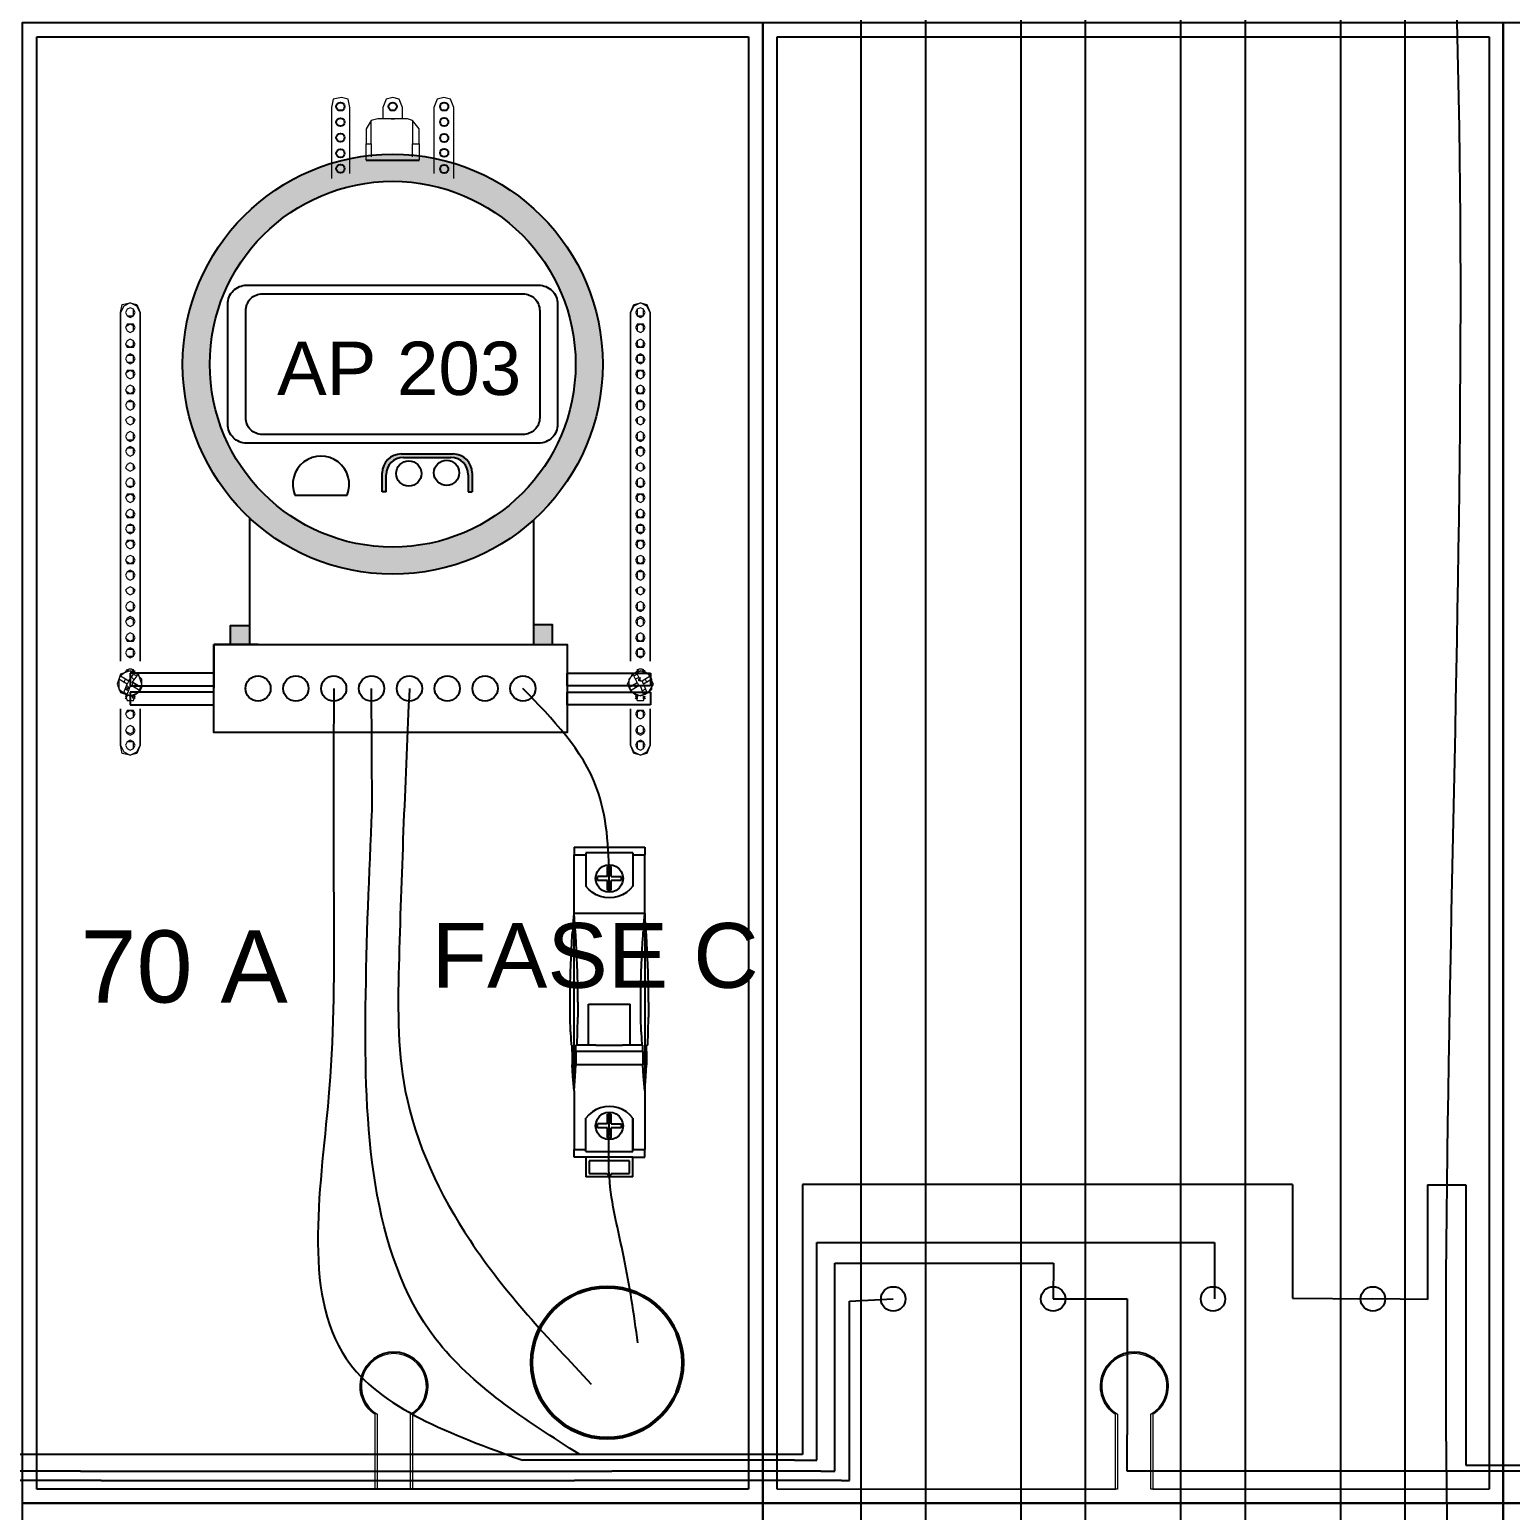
# Model space of a CAD drawing. Header units: millimetres. Extents: x 2991 to 3503, y 2795 to 2987.
# Drawn here: x 3357.29 to 3365.52, y 2888.04 to 2896.27 of the extents above; entities that cross this region are included whole.
import ezdxf

# ---------------------------------------------------------------- set-up
doc = ezdxf.new("R2010")
doc.units = ezdxf.units.MM
doc.linetypes.add('ACAD_ISO02W100', pattern=[15, 12, -3])
doc.layers.add('IND', color=7, linetype='Continuous', lineweight=13)
doc.layers.add('Pranchas', color=3, linetype='Continuous')
doc.styles.get("Standard").update_dxf_attribs({"font": ''})
doc.styles.get('Standard').set_extended_font_data('Arial')

msp = doc.modelspace()

# ---------------------------------------------------------------- hatches: boundary and pattern name
h = msp.add_hatch(color=256)
h.dxf.hatch_style = 1
h.paths.add_polyline_path([(3358.5106, 2892.961), (3358.4054, 2892.961), (3358.4054, 2892.8558), (3358.5106, 2892.8558)])
h.paths.add_polyline_path([(3360.1942, 2892.9647), (3360.0891, 2892.9647), (3360.0891, 2892.8558), (3360.1942, 2892.8558)])
h.paths.add_polyline_path([(3360.4742, 2894.4131, 1), (3358.139, 2894.4131, 1)])
h.paths.add_polyline_path([(3358.2899, 2894.4131, -1), (3360.3233, 2894.4131, -1)], flags=16)
h.paths.add_polyline_path([(3360.2236, 2894.0792, -0.414214), (3360.1184, 2893.974), (3358.4948, 2893.974, -0.414214), (3358.3896, 2894.0792), (3358.3896, 2894.747, -0.414214), (3358.4948, 2894.8522), (3360.1184, 2894.8522, -0.414214), (3360.2236, 2894.747)], flags=0)
h.paths.add_polyline_path([(3360.1239, 2894.1155, -0.414214), (3360.0301, 2894.0218), (3358.5831, 2894.0218, -0.414214), (3358.4894, 2894.1155), (3358.4894, 2894.7107, -0.414214), (3358.5831, 2894.8044), (3360.0301, 2894.8044, -0.414214), (3360.1239, 2894.7107)], flags=0)
h.paths.add_polyline_path([(3359.6765, 2893.8091, -1), (3359.5362, 2893.8091, -1)], flags=0)
h.paths.add_polyline_path([(3359.4661, 2893.8053, -1), (3359.3259, 2893.8053, -1)], flags=0)
h.paths.add_polyline_path([(3359.0531, 2893.6853), (3358.7626, 2893.6853, -1.494135)], flags=0)
h = msp.add_hatch(color=256)
h.dxf.hatch_style = 1
h.paths.add_polyline_path([(3359.7479, 2893.809, 0.414214), (3359.6427, 2893.9142), (3359.3539, 2893.9142, 0.414214), (3359.2487, 2893.809), (3359.2487, 2893.7038), (3359.2695, 2893.7038), (3359.2695, 2893.7983, -0.414214), (3359.3659, 2893.8947), (3359.6307, 2893.8947, -0.414214), (3359.7271, 2893.7983), (3359.7271, 2893.7037), (3359.7479, 2893.7038)])

# ---------------------------------------------------------------- linework, layer by layer
for p, q in [((3357.3278, 2888.16), (3357.3278, 2896.2336)), ((3357.3278, 2896.2336), (3359.3066, 2896.2336)), ((3359.3066, 2896.2336), (3361.2854, 2896.2336)), ((3361.2854, 2896.2336), (3361.2854, 2888.16)), ((3361.4437, 2888.16), (3361.4437, 2896.2336)), ((3361.4437, 2896.2336), (3363.4225, 2896.2336)), ((3363.4225, 2896.2336), (3365.4014, 2896.2336)), ((3365.4014, 2896.2336), (3365.4014, 2888.16)), ((3359.1597, 2895.547), (3359.4535, 2895.547)), ((3359.3539, 2893.9142), (3359.6427, 2893.9142)), ((3359.3659, 2893.8947), (3359.6307, 2893.8947)), ((3359.2487, 2893.7038), (3359.2487, 2893.809)), ((3359.2695, 2893.7038), (3359.2695, 2893.7983)), ((3359.7271, 2893.7983), (3359.7271, 2893.7037)), ((3359.7479, 2893.809), (3359.7479, 2893.7038)), ((3358.7626, 2893.6853), (3359.0531, 2893.6853)), ((3359.2695, 2893.7038), (3359.2487, 2893.7038)), ((3359.7271, 2893.7037), (3359.7479, 2893.7038)), ((3358.5106, 2893.5589), (3358.5106, 2892.8558)), ((3360.0891, 2893.5464), (3360.0891, 2892.8558)), ((3358.5581, 2892.8558), (3358.3127, 2892.8558)), ((3358.3127, 2892.8558), (3358.3127, 2892.613)), ((3358.3127, 2892.6956), (3357.8481, 2892.6956)), ((3357.8481, 2892.6956), (3357.8481, 2892.6255)), ((3358.3127, 2892.6255), (3358.3127, 2892.6956)), ((3360.276, 2892.6956), (3360.7406, 2892.6956)), ((3360.276, 2892.6255), (3360.276, 2892.6956)), ((3360.7406, 2892.6956), (3360.7406, 2892.6255)), ((3357.8481, 2892.6255), (3357.8481, 2892.6255)), ((3357.8481, 2892.6255), (3358.3127, 2892.6255)), ((3360.7406, 2892.6255), (3360.276, 2892.6255)), ((3360.7406, 2892.6255), (3360.7406, 2892.6255)), ((3358.3127, 2892.5904), (3357.8481, 2892.5904)), ((3357.8481, 2892.5904), (3357.8481, 2892.5203)), ((3357.8481, 2892.5203), (3357.8481, 2892.5203)), ((3357.8481, 2892.5203), (3358.3127, 2892.5203)), ((3358.3127, 2892.5203), (3358.3127, 2892.5904)), ((3360.276, 2892.5904), (3360.7406, 2892.5904)), ((3360.276, 2892.5203), (3360.276, 2892.5904)), ((3360.7406, 2892.5203), (3360.276, 2892.5203)), ((3360.7406, 2892.5904), (3360.7406, 2892.5203)), ((3360.7406, 2892.5203), (3360.7406, 2892.5203)), ((3360.3146, 2891.729), (3360.3146, 2891.6854)), ((3360.3146, 2891.729), (3360.7076, 2891.729)), ((3360.3801, 2891.6963), (3360.3801, 2891.6854)), ((3360.6421, 2891.6963), (3360.3801, 2891.6963)), ((3360.6421, 2891.6963), (3360.6421, 2891.6854)), ((3360.7076, 2891.729), (3360.7076, 2891.6854)), ((3360.3146, 2891.6854), (3360.3801, 2891.6854)), ((3360.3146, 2891.36), (3360.3146, 2891.6854)), ((3360.3801, 2891.6854), (3360.3801, 2891.5107)), ((3360.4449, 2891.5926), (3360.4571, 2891.6084)), ((3360.4571, 2891.6084), (3360.4729, 2891.6205)), ((3360.4729, 2891.6205), (3360.4913, 2891.6282)), ((3360.4913, 2891.6282), (3360.5111, 2891.6308)), ((3360.5002, 2891.6199), (3360.522, 2891.6199)), ((3360.5002, 2891.5653), (3360.5002, 2891.6199)), ((3360.5111, 2891.6308), (3360.5309, 2891.6282)), ((3360.522, 2891.5653), (3360.522, 2891.6199)), ((3360.5309, 2891.6282), (3360.5493, 2891.6205)), ((3360.5493, 2891.6205), (3360.5651, 2891.6084)), ((3360.5651, 2891.6084), (3360.5773, 2891.5926)), ((3360.6421, 2891.6854), (3360.7076, 2891.6854)), ((3360.6421, 2891.6854), (3360.6421, 2891.5107)), ((3360.7076, 2891.36), (3360.7076, 2891.6854)), ((3360.4347, 2891.5544), (3360.4373, 2891.5741)), ((3360.4373, 2891.5346), (3360.4347, 2891.5544)), ((3360.4373, 2891.5741), (3360.4449, 2891.5926)), ((3360.4449, 2891.5161), (3360.4373, 2891.5346)), ((3360.4456, 2891.5434), (3360.4456, 2891.5653)), ((3360.5002, 2891.5653), (3360.4456, 2891.5653)), ((3360.5002, 2891.5434), (3360.4456, 2891.5434)), ((3360.5002, 2891.4888), (3360.5002, 2891.5434)), ((3360.522, 2891.5653), (3360.5766, 2891.5653)), ((3360.5766, 2891.5434), (3360.522, 2891.5434)), ((3360.522, 2891.4888), (3360.522, 2891.5434)), ((3360.5766, 2891.5653), (3360.5766, 2891.5434)), ((3360.5773, 2891.5926), (3360.5849, 2891.5741)), ((3360.5849, 2891.5346), (3360.5773, 2891.5161)), ((3360.5849, 2891.5741), (3360.5875, 2891.5544)), ((3360.5875, 2891.5544), (3360.5849, 2891.5346)), ((3360.3971, 2891.4923), (3360.3801, 2891.5107)), ((3360.4167, 2891.4766), (3360.3971, 2891.4923)), ((3360.4384, 2891.464), (3360.4167, 2891.4766)), ((3360.4617, 2891.4548), (3360.4384, 2891.464)), ((3360.4571, 2891.5003), (3360.4449, 2891.5161)), ((3360.4729, 2891.4882), (3360.4571, 2891.5003)), ((3360.4861, 2891.4492), (3360.4617, 2891.4548)), ((3360.4913, 2891.4805), (3360.4729, 2891.4882)), ((3360.5111, 2891.4474), (3360.4861, 2891.4492)), ((3360.5111, 2891.4779), (3360.4913, 2891.4805)), ((3360.522, 2891.4888), (3360.5002, 2891.4888)), ((3360.5309, 2891.4805), (3360.5111, 2891.4779)), ((3360.5361, 2891.4492), (3360.5111, 2891.4474)), ((3360.5493, 2891.4882), (3360.5309, 2891.4805)), ((3360.5605, 2891.4548), (3360.5361, 2891.4492)), ((3360.5651, 2891.5003), (3360.5493, 2891.4882)), ((3360.5839, 2891.464), (3360.5605, 2891.4548)), ((3360.5773, 2891.5161), (3360.5651, 2891.5003)), ((3360.6056, 2891.4766), (3360.5839, 2891.464)), ((3360.6251, 2891.4923), (3360.6056, 2891.4766)), ((3360.6421, 2891.5107), (3360.6251, 2891.4923)), ((3360.3073, 2891.2692), (3360.3079, 2891.2789)), ((3360.3079, 2891.2789), (3360.3097, 2891.3004)), ((3360.3097, 2891.3004), (3360.3146, 2891.36)), ((3360.7076, 2891.36), (3360.3146, 2891.36)), ((3360.3195, 2891.3004), (3360.3146, 2891.36)), ((3360.3146, 2890.3731), (3360.3146, 2891.36)), ((3360.3195, 2891.3004), (3360.3213, 2891.2786)), ((3360.3227, 2891.257), (3360.3213, 2891.2786)), ((3360.7003, 2891.2692), (3360.701, 2891.2789)), ((3360.701, 2891.2789), (3360.7027, 2891.3004)), ((3360.7027, 2891.3004), (3360.7076, 2891.36)), ((3360.7125, 2891.3004), (3360.7076, 2891.36)), ((3360.7076, 2891.36), (3360.7076, 2890.3731)), ((3360.7125, 2891.3004), (3360.7143, 2891.2786)), ((3360.7157, 2891.257), (3360.7143, 2891.2786)), ((3360.2982, 2891.1145), (3360.3025, 2891.1967)), ((3360.3025, 2891.1967), (3360.3052, 2891.2377)), ((3360.3052, 2891.2377), (3360.3065, 2891.257)), ((3360.3073, 2891.2692), (3360.3065, 2891.257)), ((3360.324, 2891.2377), (3360.3227, 2891.257)), ((3360.3267, 2891.1967), (3360.324, 2891.2377)), ((3360.331, 2891.1145), (3360.3267, 2891.1967)), ((3360.6913, 2891.1145), (3360.6955, 2891.1967)), ((3360.6955, 2891.1967), (3360.6982, 2891.2377)), ((3360.6982, 2891.2377), (3360.6995, 2891.257)), ((3360.7003, 2891.2692), (3360.6995, 2891.257)), ((3360.717, 2891.2377), (3360.7157, 2891.257)), ((3360.7197, 2891.1967), (3360.717, 2891.2377)), ((3360.724, 2891.1145), (3360.7197, 2891.1967)), ((3360.2952, 2891.032), (3360.2982, 2891.1145)), ((3360.334, 2891.032), (3360.331, 2891.1145)), ((3360.6882, 2891.032), (3360.6913, 2891.1145)), ((3360.727, 2891.032), (3360.724, 2891.1145)), ((3360.2934, 2890.9493), (3360.2952, 2891.032)), ((3360.3358, 2890.9493), (3360.334, 2891.032)), ((3360.6864, 2890.9493), (3360.6882, 2891.032)), ((3360.7289, 2890.9493), (3360.727, 2891.032)), ((3360.2928, 2890.8665), (3360.2934, 2890.9493)), ((3360.3364, 2890.8665), (3360.3358, 2890.9493)), ((3360.6858, 2890.8665), (3360.6864, 2890.9493)), ((3360.7295, 2890.8665), (3360.7289, 2890.9493)), ((3360.2934, 2890.7838), (3360.2928, 2890.8665)), ((3360.3364, 2890.8665), (3360.3358, 2890.7838)), ((3360.6864, 2890.7838), (3360.6858, 2890.8665)), ((3360.7295, 2890.8665), (3360.7289, 2890.7838)), ((3360.3946, 2890.6281), (3360.3946, 2890.8558)), ((3360.3946, 2890.8558), (3360.6273, 2890.8558)), ((3360.6273, 2890.6281), (3360.6273, 2890.8558)), ((3360.2952, 2890.7011), (3360.2934, 2890.7838)), ((3360.334, 2890.7011), (3360.3358, 2890.7838)), ((3360.6882, 2890.7011), (3360.6864, 2890.7838)), ((3360.727, 2890.7011), (3360.7289, 2890.7838)), ((3360.2952, 2890.7011), (3360.2979, 2890.6281)), ((3360.3037, 2890.6281), (3360.2979, 2890.6281)), ((3360.3037, 2890.5924), (3360.3037, 2890.6281)), ((3360.3313, 2890.6281), (3360.3255, 2890.6281)), ((3360.3255, 2890.5924), (3360.3255, 2890.6281)), ((3360.3313, 2890.6281), (3360.334, 2890.7011)), ((3360.3946, 2890.6281), (3360.3313, 2890.6281)), ((3360.4365, 2890.6281), (3360.3946, 2890.6281)), ((3360.4365, 2890.6281), (3360.5851, 2890.6281)), ((3360.6273, 2890.6281), (3360.5851, 2890.6281)), ((3360.6909, 2890.6281), (3360.6273, 2890.6281)), ((3360.6882, 2890.7011), (3360.6909, 2890.6281)), ((3360.6967, 2890.6281), (3360.6909, 2890.6281)), ((3360.6967, 2890.5924), (3360.6967, 2890.6281)), ((3360.7243, 2890.6281), (3360.7185, 2890.6281)), ((3360.7185, 2890.5924), (3360.7185, 2890.6281)), ((3360.7243, 2890.6281), (3360.727, 2890.7011)), ((3360.3037, 2890.5924), (3360.3037, 2890.5191)), ((3360.6967, 2890.5924), (3360.3255, 2890.5924)), ((3360.3255, 2890.5924), (3360.3255, 2890.5191)), ((3360.6967, 2890.5924), (3360.6967, 2890.5191)), ((3360.7185, 2890.5924), (3360.7185, 2890.5191)), ((3360.3079, 2890.4545), (3360.3037, 2890.5191)), ((3360.3213, 2890.4545), (3360.3255, 2890.5191)), ((3360.6967, 2890.5191), (3360.3255, 2890.5191)), ((3360.701, 2890.4545), (3360.6967, 2890.5191)), ((3360.7143, 2890.4545), (3360.7185, 2890.5191)), ((3360.3146, 2890.3731), (3360.3079, 2890.4545)), ((3360.3146, 2890.3731), (3360.3213, 2890.4545)), ((3360.3146, 2890.3731), (3360.3146, 2890.0477)), ((3360.7076, 2890.3731), (3360.701, 2890.4545)), ((3360.7076, 2890.3731), (3360.7143, 2890.4545)), ((3360.7076, 2890.3731), (3360.7076, 2890.0477)), ((3360.3971, 2890.2408), (3360.3801, 2890.2224)), ((3360.3801, 2890.0477), (3360.3801, 2890.2224)), ((3360.3801, 2890.0477), (3360.3801, 2890.2224)), ((3360.4167, 2890.2565), (3360.3971, 2890.2408)), ((3360.4384, 2890.2691), (3360.4167, 2890.2565)), ((3360.4373, 2890.1985), (3360.4449, 2890.217)), ((3360.4617, 2890.2783), (3360.4384, 2890.2691)), ((3360.4449, 2890.217), (3360.4571, 2890.2328)), ((3360.4571, 2890.2328), (3360.4729, 2890.2449)), ((3360.4861, 2890.2839), (3360.4617, 2890.2783)), ((3360.4729, 2890.2449), (3360.4913, 2890.2526)), ((3360.5111, 2890.2857), (3360.4861, 2890.2839)), ((3360.4913, 2890.2526), (3360.5111, 2890.2552)), ((3360.5002, 2890.1897), (3360.5002, 2890.2442)), ((3360.5002, 2890.2442), (3360.522, 2890.2442)), ((3360.5361, 2890.2839), (3360.5111, 2890.2857)), ((3360.5111, 2890.2552), (3360.5309, 2890.2526)), ((3360.522, 2890.1897), (3360.522, 2890.2442)), ((3360.5309, 2890.2526), (3360.5493, 2890.2449)), ((3360.5605, 2890.2783), (3360.5361, 2890.2839)), ((3360.5493, 2890.2449), (3360.5651, 2890.2328)), ((3360.5839, 2890.2691), (3360.5605, 2890.2783)), ((3360.5651, 2890.2328), (3360.5773, 2890.217)), ((3360.5773, 2890.217), (3360.5849, 2890.1985)), ((3360.6056, 2890.2565), (3360.5839, 2890.2691)), ((3360.6251, 2890.2408), (3360.6056, 2890.2565)), ((3360.6421, 2890.2224), (3360.6251, 2890.2408)), ((3360.6421, 2890.2224), (3360.6421, 2890.0477)), ((3360.6421, 2890.0477), (3360.6421, 2890.2224)), ((3360.4347, 2890.1787), (3360.4373, 2890.1985)), ((3360.4373, 2890.159), (3360.4347, 2890.1787)), ((3360.4449, 2890.1405), (3360.4373, 2890.159)), ((3360.4571, 2890.1247), (3360.4449, 2890.1405)), ((3360.4456, 2890.1678), (3360.4456, 2890.1897)), ((3360.5002, 2890.1897), (3360.4456, 2890.1897)), ((3360.5002, 2890.1678), (3360.4456, 2890.1678)), ((3360.5002, 2890.1132), (3360.5002, 2890.1678)), ((3360.522, 2890.1897), (3360.5766, 2890.1897)), ((3360.5766, 2890.1678), (3360.522, 2890.1678)), ((3360.522, 2890.1132), (3360.522, 2890.1678)), ((3360.5773, 2890.1405), (3360.5651, 2890.1247)), ((3360.5766, 2890.1897), (3360.5766, 2890.1678)), ((3360.5849, 2890.159), (3360.5773, 2890.1405)), ((3360.5849, 2890.1985), (3360.5875, 2890.1787)), ((3360.5875, 2890.1787), (3360.5849, 2890.159)), ((3360.3146, 2890.0041), (3360.3146, 2890.0477)), ((3360.3146, 2890.0477), (3360.3801, 2890.0477)), ((3360.3801, 2890.0368), (3360.3801, 2890.0477)), ((3360.4729, 2890.1126), (3360.4571, 2890.1247)), ((3360.4913, 2890.1049), (3360.4729, 2890.1126)), ((3360.5111, 2890.1023), (3360.4913, 2890.1049)), ((3360.522, 2890.1132), (3360.5002, 2890.1132)), ((3360.5309, 2890.1049), (3360.5111, 2890.1023)), ((3360.5493, 2890.1126), (3360.5309, 2890.1049)), ((3360.5651, 2890.1247), (3360.5493, 2890.1126)), ((3360.6421, 2890.0477), (3360.7076, 2890.0477)), ((3360.6421, 2890.0368), (3360.6421, 2890.0477)), ((3360.7076, 2890.0041), (3360.7076, 2890.0477)), ((3360.3801, 2890.0041), (3360.3146, 2890.0041)), ((3360.3801, 2890.0368), (3360.6421, 2890.0368)), ((3360.6421, 2890.0041), (3360.3801, 2890.0041)), ((3360.3801, 2890.0041), (3360.3801, 2889.8949)), ((3360.3991, 2889.9851), (3360.3991, 2889.9139)), ((3360.6232, 2889.9851), (3360.3991, 2889.9851)), ((3360.6232, 2889.9139), (3360.6232, 2889.9851)), ((3360.6421, 2890.0041), (3360.7076, 2890.0041)), ((3360.6421, 2889.8949), (3360.6421, 2890.0041)), ((3360.6421, 2889.8949), (3360.3801, 2889.8949)), ((3360.3991, 2889.9139), (3360.5002, 2889.9139)), ((3360.5006, 2889.911), (3360.5002, 2889.9139)), ((3360.5017, 2889.9084), (3360.5006, 2889.911)), ((3360.5034, 2889.9061), (3360.5017, 2889.9084)), ((3360.5057, 2889.9044), (3360.5034, 2889.9061)), ((3360.5083, 2889.9033), (3360.5057, 2889.9044)), ((3360.5111, 2889.9029), (3360.5083, 2889.9033)), ((3360.5139, 2889.9033), (3360.5111, 2889.9029)), ((3360.5166, 2889.9044), (3360.5139, 2889.9033)), ((3360.5188, 2889.9061), (3360.5166, 2889.9044)), ((3360.5206, 2889.9084), (3360.5188, 2889.9061)), ((3360.5217, 2889.911), (3360.5206, 2889.9084)), ((3360.522, 2889.9139), (3360.5217, 2889.911)), ((3360.522, 2889.9139), (3360.6232, 2889.9139)), ((3361.2854, 2888.16), (3357.3278, 2888.16))]:
    msp.add_line(p, q)
at = {"color": 5}
for p, q in [((3359.1926, 2891.9365), (3359.1892, 2892.6104)), ((3364.3095, 2889.8538), (3361.584, 2889.8538)), ((3361.584, 2889.8538), (3361.584, 2888.3518)), ((3364.3095, 2889.8538), (3364.3095, 2889.2207)), ((3365.0585, 2889.8518), (3365.0585, 2889.2141)), ((3365.0585, 2889.8518), (3365.2725, 2889.8518)), ((3365.2725, 2889.8518), (3365.2725, 2888.2922)), ((3364.3095, 2889.2207), (3364.7557, 2889.2168)), ((3365.0585, 2889.2141), (3364.7557, 2889.2168)), ((3361.5688, 2888.352), (3355.0766, 2888.352)), ((3361.584, 2888.3518), (3361.5688, 2888.352)), ((3365.2725, 2888.2922), (3370.9502, 2888.2922))]:
    msp.add_line(p, q, dxfattribs=at)
at = {"color": 1}
for p, q in [((3361.6644, 2888.3199), (3361.6644, 2889.5299)), ((3361.6644, 2889.5299), (3363.8744, 2889.5299)), ((3363.8744, 2889.5299), (3363.8744, 2889.2168)), ((3361.7653, 2888.259), (3361.7653, 2889.4156)), ((3361.7653, 2889.4156), (3362.9797, 2889.4156)), ((3362.9797, 2889.4156), (3362.9782, 2889.2168)), ((3361.846, 2889.2039), (3362.0894, 2889.2168)), ((3361.846, 2888.208), (3361.846, 2889.2039)), ((3362.9782, 2889.2168), (3363.3888, 2889.2168)), ((3363.3888, 2889.2168), (3363.3888, 2888.4614)), ((3363.3888, 2888.259), (3363.3888, 2888.4614)), ((3361.5397, 2888.3199), (3360.0292, 2888.3199)), ((3361.5397, 2888.3199), (3361.6644, 2888.3199)), ((3357.5714, 2888.259), (3356.4095, 2888.259)), ((3357.5714, 2888.259), (3360.5254, 2888.259)), ((3361.6873, 2888.259), (3360.5254, 2888.259)), ((3361.6873, 2888.259), (3361.7653, 2888.259)), ((3365.0921, 2888.259), (3363.3888, 2888.259)), ((3370.6221, 2888.259), (3365.0921, 2888.259)), ((3357.6853, 2888.208), (3356.2015, 2888.208)), ((3357.6853, 2888.208), (3360.3175, 2888.208)), ((3361.8012, 2888.208), (3360.3175, 2888.208)), ((3361.8012, 2888.208), (3361.846, 2888.208))]:
    msp.add_line(p, q, dxfattribs=at)
at = {"color": 0, "lineweight": 25}
for points in [[(3361.9091, 2886.8167), (3362.2698, 2886.8167), (3362.2698, 2897.5769), (3361.9091, 2897.575)], [(3362.7978, 2886.8167), (3363.1585, 2886.8167), (3363.1585, 2897.5769), (3362.7978, 2897.575)], [(3363.6866, 2886.8167), (3364.0473, 2886.8167), (3364.0473, 2897.5769), (3363.6866, 2897.575)], [(3364.5753, 2886.8167), (3364.936, 2886.8167), (3364.936, 2897.5769), (3364.5753, 2897.575)]]:
    msp.add_lwpolyline(points, close=True, dxfattribs=at)
for points in [[(3361.3646, 2896.3128), (3361.3646, 2888.0809), (3357.2486, 2888.0809), (3357.2486, 2896.3128)], [(3365.4805, 2896.3128), (3365.4805, 2888.0809), (3361.3646, 2888.0809), (3361.3646, 2896.3128)], [(3369.5964, 2896.3128), (3369.5964, 2888.0809), (3365.4805, 2888.0809), (3365.4805, 2896.3128)], [(3358.5106, 2892.8558), (3358.4054, 2892.8558), (3358.4054, 2892.961), (3358.5106, 2892.961)], [(3360.0891, 2892.8558), (3360.1942, 2892.8558), (3360.1942, 2892.9647), (3360.0891, 2892.9647)], [(3358.3127, 2892.8558), (3360.276, 2892.8558), (3360.276, 2892.365), (3358.3127, 2892.365)], [(3361.3646, 2888.0809), (3361.3646, 2879.849), (3357.2486, 2879.849), (3357.2486, 2888.0809)], [(3365.4805, 2888.0809), (3365.4805, 2879.849), (3361.3646, 2879.849), (3361.3646, 2888.0809)], [(3369.5964, 2888.0809), (3369.5964, 2879.849), (3365.4805, 2879.849), (3365.4805, 2888.0809)]]:
    msp.add_lwpolyline(points, close=True)
at = {"color": 0, "lineweight": 18}
for points in [[(3359.0679, 2895.4735), (3359.0679, 2895.8408), (3359.0587, 2895.8867), (3359.022, 2895.8959), (3358.9761, 2895.8867), (3358.9669, 2895.8408), (3358.9669, 2895.4461)], [(3359.3617, 2895.7765), (3359.3617, 2895.8408), (3359.3433, 2895.8867), (3359.3066, 2895.8959), (3359.2699, 2895.8867), (3359.2515, 2895.8408), (3359.2515, 2895.7765)], [(3359.6463, 2895.4461), (3359.6463, 2895.8408), (3359.6279, 2895.8867), (3359.5912, 2895.8959), (3359.5545, 2895.8867), (3359.5361, 2895.8408), (3359.5361, 2895.4735)], [(3359.1873, 2895.6388), (3359.1873, 2895.7673), (3359.1597, 2895.7214), (3359.1597, 2895.6388)], [(3359.4168, 2895.7673), (3359.3892, 2895.7765), (3359.224, 2895.7765), (3359.1873, 2895.7673)], [(3359.4535, 2895.6388), (3359.4535, 2895.7214), (3359.4168, 2895.7673), (3359.4168, 2895.6388)], [(3359.1597, 2895.547), (3359.1597, 2895.6388), (3359.1873, 2895.6388), (3359.1873, 2895.5654)], [(3359.4168, 2895.5654), (3359.4168, 2895.6388), (3359.4535, 2895.6388), (3359.4535, 2895.547)], [(3357.793, 2892.6804), (3357.7839, 2892.6622)], [(3357.8206, 2892.708), (3357.8298, 2892.708), (3357.8298, 2892.7172)], [(3357.8757, 2892.6988), (3357.8573, 2892.7172), (3357.8389, 2892.7172), (3357.8206, 2892.6988)], [(3357.8573, 2892.708), (3357.8665, 2892.708), (3357.8665, 2892.7172)], [(3357.8665, 2892.708), (3357.8757, 2892.708)], [(3360.711, 2892.6988), (3360.6926, 2892.7172), (3360.6742, 2892.7172), (3360.6559, 2892.6988)], [(3360.6651, 2892.7172), (3360.6651, 2892.708), (3360.6742, 2892.708)], [(3360.711, 2892.708), (3360.7018, 2892.708), (3360.7018, 2892.7172)], [(3360.7477, 2892.6622), (3360.7385, 2892.6804)], [(3357.8114, 2892.6438), (3357.8206, 2892.6622)], [(3357.8206, 2892.6071), (3357.8389, 2892.598)], [(3357.8389, 2892.653), (3357.8298, 2892.6346)], [(3357.8298, 2892.6255), (3357.8389, 2892.6163), (3357.8298, 2892.6071), (3357.8298, 2892.6163), (3357.8298, 2892.6071)], [(3357.8665, 2892.6622), (3357.8573, 2892.6714)], [(3357.8573, 2892.6255), (3357.8665, 2892.6438)], [(3357.8757, 2892.6346), (3357.8665, 2892.6163)], [(3357.9032, 2892.598), (3357.9124, 2892.6163)], [(3360.6192, 2892.6163), (3360.6283, 2892.598)], [(3360.6559, 2892.6163), (3360.6467, 2892.6346)], [(3360.6742, 2892.6714), (3360.6559, 2892.6622)], [(3360.6651, 2892.6438), (3360.6742, 2892.6255)], [(3360.6834, 2892.653), (3360.6742, 2892.653), (3360.6742, 2892.6622), (3360.6834, 2892.6714)], [(3360.7018, 2892.6346), (3360.6926, 2892.653)], [(3360.6926, 2892.598), (3360.711, 2892.6071)], [(3360.711, 2892.6622), (3360.7201, 2892.6438)], [(3357.8298, 2892.5704), (3357.8206, 2892.5704), (3357.8298, 2892.5429), (3357.8665, 2892.5429), (3357.8757, 2892.5704)], [(3357.8665, 2892.5521), (3357.8573, 2892.5704)], [(3357.8757, 2892.5521), (3357.8665, 2892.5704)], [(3360.6559, 2892.5521), (3360.6651, 2892.5704), (3360.6651, 2892.5521)], [(3360.6651, 2892.5704), (3360.6559, 2892.5704), (3360.6651, 2892.5429), (3360.7018, 2892.5429), (3360.711, 2892.5704)], [(3360.7018, 2892.5521), (3360.7018, 2892.5704), (3360.711, 2892.5521)]]:
    msp.add_lwpolyline(points, dxfattribs=at)
for points in [[(3359.2974, 2895.7765), (3359.3158, 2895.7765)], [(3357.9032, 2894.6998), (3357.9032, 2892.763), (3357.9032, 2894.6998), (3357.8848, 2894.7366), (3357.8481, 2894.7549), (3357.8114, 2894.7366), (3357.793, 2894.6998), (3357.8022, 2894.7458), (3357.8481, 2894.7549), (3357.8848, 2894.7458)], [(3360.6283, 2894.6998), (3360.6467, 2894.7458), (3360.6834, 2894.7549), (3360.7201, 2894.7458), (3360.7385, 2894.6998), (3360.7201, 2894.7366), (3360.6834, 2894.7549), (3360.6467, 2894.7366)], [(3357.793, 2892.763), (3357.793, 2894.6998)], [(3357.8757, 2894.6998), (3357.8665, 2894.7182), (3357.8481, 2894.7274), (3357.8298, 2894.7182), (3357.8206, 2894.6998), (3357.8298, 2894.6815), (3357.8481, 2894.6723), (3357.8665, 2894.6815)], [(3357.8665, 2894.6998), (3357.8665, 2894.7182), (3357.8481, 2894.7274), (3357.8298, 2894.7182), (3357.8206, 2894.6998), (3357.8298, 2894.6815), (3357.8665, 2894.6815)], [(3360.6283, 2892.763), (3360.6283, 2894.6998)], [(3360.711, 2894.6998), (3360.7018, 2894.7182), (3360.6834, 2894.7274), (3360.6651, 2894.7182), (3360.6559, 2894.6998), (3360.6651, 2894.6815), (3360.6834, 2894.6723), (3360.7018, 2894.6815)], [(3360.7018, 2894.6998), (3360.7018, 2894.7182), (3360.6834, 2894.7274), (3360.6651, 2894.7182), (3360.6651, 2894.6815), (3360.7018, 2894.6815)], [(3360.7385, 2894.6998), (3360.7385, 2892.763)], [(3357.8757, 2894.6172), (3357.8665, 2894.6356), (3357.8298, 2894.6356), (3357.8206, 2894.6172), (3357.8298, 2894.5989), (3357.8481, 2894.5897), (3357.8665, 2894.5989)], [(3357.8665, 2894.6172), (3357.8665, 2894.6264), (3357.8481, 2894.6356), (3357.8298, 2894.6264), (3357.8206, 2894.6172), (3357.8298, 2894.5989), (3357.8481, 2894.5897), (3357.8665, 2894.5989)], [(3360.711, 2894.6172), (3360.7018, 2894.6356), (3360.6651, 2894.6356), (3360.6559, 2894.6172), (3360.6651, 2894.5989), (3360.6834, 2894.5897), (3360.7018, 2894.5989)], [(3360.7018, 2894.6172), (3360.7018, 2894.6264), (3360.6834, 2894.6356), (3360.6651, 2894.6264), (3360.6651, 2894.5989), (3360.6834, 2894.5897), (3360.7018, 2894.5989)], [(3357.8757, 2894.5254), (3357.8665, 2894.5438), (3357.8481, 2894.553), (3357.8298, 2894.5438), (3357.8206, 2894.5254), (3357.8298, 2894.5071), (3357.8665, 2894.5071)], [(3357.8665, 2894.5254), (3357.8665, 2894.5438), (3357.8481, 2894.553), (3357.8298, 2894.5438), (3357.8206, 2894.5254), (3357.8298, 2894.5162), (3357.8481, 2894.5071), (3357.8665, 2894.5162)], [(3360.711, 2894.5254), (3360.7018, 2894.5438), (3360.6834, 2894.553), (3360.6651, 2894.5438), (3360.6559, 2894.5254), (3360.6651, 2894.5071), (3360.7018, 2894.5071)], [(3360.7018, 2894.5254), (3360.7018, 2894.5438), (3360.6834, 2894.553), (3360.6651, 2894.5438), (3360.6651, 2894.5162), (3360.6834, 2894.5071), (3360.7018, 2894.5162)], [(3357.8757, 2894.4428), (3357.8665, 2894.4612), (3357.8481, 2894.4703), (3357.8298, 2894.4612), (3357.8206, 2894.4428), (3357.8298, 2894.4244), (3357.8481, 2894.4153), (3357.8665, 2894.4244)], [(3357.8665, 2894.4428), (3357.8665, 2894.4612), (3357.8298, 2894.4612), (3357.8206, 2894.4428), (3357.8298, 2894.4244), (3357.8665, 2894.4244)], [(3360.711, 2894.4428), (3360.7018, 2894.4612), (3360.6834, 2894.4703), (3360.6651, 2894.4612), (3360.6559, 2894.4428), (3360.6651, 2894.4244), (3360.6834, 2894.4153), (3360.7018, 2894.4244)], [(3360.7018, 2894.4428), (3360.7018, 2894.4612), (3360.6651, 2894.4612), (3360.6651, 2894.4244), (3360.7018, 2894.4244)], [(3357.8757, 2894.3602), (3357.8665, 2894.3785), (3357.8298, 2894.3785), (3357.8206, 2894.3602), (3357.8298, 2894.3418), (3357.8481, 2894.3326), (3357.8665, 2894.3418)], [(3357.8665, 2894.3602), (3357.8665, 2894.3693), (3357.8481, 2894.3785), (3357.8298, 2894.3693), (3357.8206, 2894.3602), (3357.8298, 2894.3418), (3357.8481, 2894.3326), (3357.8665, 2894.3418)], [(3360.711, 2894.3602), (3360.7018, 2894.3785), (3360.6651, 2894.3785), (3360.6559, 2894.3602), (3360.6651, 2894.3418), (3360.6834, 2894.3326), (3360.7018, 2894.3418)], [(3360.7018, 2894.3602), (3360.7018, 2894.3693), (3360.6834, 2894.3785), (3360.6651, 2894.3693), (3360.6651, 2894.3418), (3360.6834, 2894.3326), (3360.7018, 2894.3418)], [(3357.8665, 2894.2685), (3357.8665, 2894.2868), (3357.8481, 2894.2959), (3357.8298, 2894.2868), (3357.8206, 2894.2685), (3357.8298, 2894.2592), (3357.8481, 2894.25), (3357.8665, 2894.2592)], [(3357.8757, 2894.2685), (3357.8665, 2894.2868), (3357.8481, 2894.2959), (3357.8298, 2894.2868), (3357.8206, 2894.2685), (3357.8298, 2894.25), (3357.8665, 2894.25)], [(3360.711, 2894.2685), (3360.7018, 2894.2868), (3360.6834, 2894.2959), (3360.6651, 2894.2868), (3360.6559, 2894.2685), (3360.6651, 2894.25), (3360.7018, 2894.25)], [(3360.7018, 2894.2685), (3360.7018, 2894.2868), (3360.6834, 2894.2959), (3360.6651, 2894.2868), (3360.6651, 2894.2592), (3360.6834, 2894.25), (3360.7018, 2894.2592)], [(3357.8757, 2894.1858), (3357.8665, 2894.2041), (3357.8481, 2894.2134), (3357.8298, 2894.2041), (3357.8206, 2894.1858), (3357.8298, 2894.1675), (3357.8481, 2894.1583), (3357.8665, 2894.1675)], [(3357.8665, 2894.1858), (3357.8665, 2894.2041), (3357.8298, 2894.2041), (3357.8206, 2894.1858), (3357.8298, 2894.1675), (3357.8481, 2894.1583), (3357.8665, 2894.1675)], [(3360.711, 2894.1858), (3360.7018, 2894.2041), (3360.6834, 2894.2134), (3360.6651, 2894.2041), (3360.6559, 2894.1858), (3360.6651, 2894.1675), (3360.6834, 2894.1583), (3360.7018, 2894.1675)], [(3360.7018, 2894.1858), (3360.7018, 2894.2041), (3360.6651, 2894.2041), (3360.6651, 2894.1675), (3360.6834, 2894.1583), (3360.7018, 2894.1675)], [(3357.8757, 2894.1032), (3357.8665, 2894.1124), (3357.8481, 2894.1216), (3357.8298, 2894.1124), (3357.8206, 2894.1032), (3357.8298, 2894.0848), (3357.8481, 2894.0757), (3357.8665, 2894.0848)], [(3357.8665, 2894.1032), (3357.8665, 2894.1124), (3357.8481, 2894.1216), (3357.8298, 2894.1124), (3357.8206, 2894.1032), (3357.8298, 2894.0848), (3357.8481, 2894.0757), (3357.8665, 2894.0848)], [(3360.711, 2894.1032), (3360.7018, 2894.1124), (3360.6834, 2894.1216), (3360.6651, 2894.1124), (3360.6559, 2894.1032), (3360.6651, 2894.0848), (3360.6834, 2894.0757), (3360.7018, 2894.0848)], [(3360.7018, 2894.1032), (3360.7018, 2894.1124), (3360.6834, 2894.1216), (3360.6651, 2894.1124), (3360.6651, 2894.0848), (3360.6834, 2894.0757), (3360.7018, 2894.0848)], [(3357.8757, 2894.0114), (3357.8665, 2894.0298), (3357.8481, 2894.0389), (3357.8298, 2894.0298), (3357.8206, 2894.0114), (3357.8298, 2893.993), (3357.8481, 2893.9839), (3357.8665, 2893.993)], [(3357.8665, 2894.0114), (3357.8665, 2894.0298), (3357.8481, 2894.0389), (3357.8298, 2894.0298), (3357.8206, 2894.0114), (3357.8298, 2893.993), (3357.8665, 2893.993)], [(3360.711, 2894.0114), (3360.7018, 2894.0298), (3360.6834, 2894.0389), (3360.6651, 2894.0298), (3360.6559, 2894.0114), (3360.6651, 2893.993), (3360.6834, 2893.9839), (3360.7018, 2893.993)], [(3360.7018, 2894.0114), (3360.7018, 2894.0298), (3360.6834, 2894.0389), (3360.6651, 2894.0298), (3360.6651, 2893.993), (3360.7018, 2893.993)], [(3357.8757, 2893.9288), (3357.8665, 2893.9471), (3357.8481, 2893.9563), (3357.8298, 2893.9471), (3357.8206, 2893.9288), (3357.8298, 2893.9104), (3357.8481, 2893.9012), (3357.8665, 2893.9104)], [(3357.8665, 2893.9288), (3357.8665, 2893.9471), (3357.8298, 2893.9471), (3357.8206, 2893.9288), (3357.8298, 2893.9104), (3357.8481, 2893.9012), (3357.8665, 2893.9104)], [(3360.711, 2893.9288), (3360.7018, 2893.9471), (3360.6834, 2893.9563), (3360.6651, 2893.9471), (3360.6559, 2893.9288), (3360.6651, 2893.9104), (3360.6834, 2893.9012), (3360.7018, 2893.9104)], [(3360.7018, 2893.9288), (3360.7018, 2893.9471), (3360.6651, 2893.9471), (3360.6651, 2893.9104), (3360.6834, 2893.9012), (3360.7018, 2893.9104)], [(3357.8665, 2893.837), (3357.8665, 2893.8553), (3357.8481, 2893.8645), (3357.8298, 2893.8553), (3357.8206, 2893.837), (3357.8298, 2893.8278), (3357.8481, 2893.8186), (3357.8665, 2893.8278)], [(3357.8757, 2893.837), (3357.8665, 2893.8553), (3357.8481, 2893.8645), (3357.8298, 2893.8553), (3357.8206, 2893.837), (3357.8298, 2893.8278), (3357.8481, 2893.8186), (3357.8665, 2893.8278)], [(3360.711, 2893.837), (3360.7018, 2893.8553), (3360.6834, 2893.8645), (3360.6651, 2893.8553), (3360.6559, 2893.837), (3360.6651, 2893.8278), (3360.6834, 2893.8186), (3360.7018, 2893.8278)], [(3360.7018, 2893.837), (3360.7018, 2893.8553), (3360.6834, 2893.8645), (3360.6651, 2893.8553), (3360.6651, 2893.8278), (3360.6834, 2893.8186), (3360.7018, 2893.8278)], [(3357.8665, 2893.7543), (3357.8665, 2893.7727), (3357.8481, 2893.7819), (3357.8298, 2893.7727), (3357.8206, 2893.7543), (3357.8298, 2893.736), (3357.8665, 2893.736)], [(3357.8757, 2893.7543), (3357.8665, 2893.7727), (3357.8481, 2893.7819), (3357.8298, 2893.7727), (3357.8206, 2893.7543), (3357.8298, 2893.736), (3357.8481, 2893.7268), (3357.8665, 2893.736)], [(3360.711, 2893.7543), (3360.7018, 2893.7727), (3360.6834, 2893.7819), (3360.6651, 2893.7727), (3360.6559, 2893.7543), (3360.6651, 2893.736), (3360.6834, 2893.7268), (3360.7018, 2893.736)], [(3360.7018, 2893.7543), (3360.7018, 2893.7727), (3360.6834, 2893.7819), (3360.6651, 2893.7727), (3360.6651, 2893.736), (3360.7018, 2893.736)], [(3357.8665, 2893.6717), (3357.8665, 2893.6809), (3357.8481, 2893.6901), (3357.8298, 2893.6809), (3357.8206, 2893.6717), (3357.8298, 2893.6534), (3357.8481, 2893.6442), (3357.8665, 2893.6534)], [(3357.8757, 2893.6717), (3357.8665, 2893.6901), (3357.8298, 2893.6901), (3357.8206, 2893.6717), (3357.8298, 2893.6534), (3357.8481, 2893.6442), (3357.8665, 2893.6534)], [(3360.711, 2893.6717), (3360.7018, 2893.6901), (3360.6651, 2893.6901), (3360.6559, 2893.6717), (3360.6651, 2893.6534), (3360.6834, 2893.6442), (3360.7018, 2893.6534)], [(3360.7018, 2893.6717), (3360.7018, 2893.6809), (3360.6834, 2893.6901), (3360.6651, 2893.6809), (3360.6651, 2893.6534), (3360.6834, 2893.6442), (3360.7018, 2893.6534)], [(3357.8665, 2893.5799), (3357.8665, 2893.5983), (3357.8481, 2893.6075), (3357.8298, 2893.5983), (3357.8206, 2893.5799), (3357.8298, 2893.5707), (3357.8481, 2893.5616), (3357.8665, 2893.5707)], [(3357.8757, 2893.5799), (3357.8665, 2893.5983), (3357.8481, 2893.6075), (3357.8298, 2893.5983), (3357.8206, 2893.5799), (3357.8298, 2893.5616), (3357.8665, 2893.5616)], [(3360.711, 2893.5799), (3360.7018, 2893.5983), (3360.6834, 2893.6075), (3360.6651, 2893.5983), (3360.6559, 2893.5799), (3360.6651, 2893.5616), (3360.7018, 2893.5616)], [(3360.7018, 2893.5799), (3360.7018, 2893.5983), (3360.6834, 2893.6075), (3360.6651, 2893.5983), (3360.6651, 2893.5707), (3360.6834, 2893.5616), (3360.7018, 2893.5707)], [(3357.8757, 2893.4973), (3357.8665, 2893.5157), (3357.8481, 2893.5248), (3357.8298, 2893.5157), (3357.8206, 2893.4973), (3357.8298, 2893.4789), (3357.8481, 2893.4698), (3357.8665, 2893.4789)], [(3357.8665, 2893.4973), (3357.8665, 2893.5157), (3357.8298, 2893.5157), (3357.8206, 2893.4973), (3357.8298, 2893.4789), (3357.8665, 2893.4789)], [(3360.711, 2893.4973), (3360.7018, 2893.5157), (3360.6834, 2893.5248), (3360.6651, 2893.5157), (3360.6559, 2893.4973), (3360.6651, 2893.4789), (3360.6834, 2893.4698), (3360.7018, 2893.4789)], [(3360.7018, 2893.4973), (3360.7018, 2893.5157), (3360.6651, 2893.5157), (3360.6651, 2893.4789), (3360.7018, 2893.4789)], [(3357.8665, 2893.4148), (3357.8665, 2893.424), (3357.8481, 2893.4332), (3357.8298, 2893.424), (3357.8206, 2893.4148), (3357.8298, 2893.3965), (3357.8481, 2893.3873), (3357.8665, 2893.3965)], [(3357.8757, 2893.4148), (3357.8665, 2893.4332), (3357.8298, 2893.4332), (3357.8206, 2893.4148), (3357.8298, 2893.3965), (3357.8481, 2893.3873), (3357.8665, 2893.3965)], [(3360.711, 2893.4148), (3360.7018, 2893.4332), (3360.6651, 2893.4332), (3360.6559, 2893.4148), (3360.6651, 2893.3965), (3360.6834, 2893.3873), (3360.7018, 2893.3965)], [(3360.7018, 2893.4148), (3360.7018, 2893.424), (3360.6834, 2893.4332), (3360.6651, 2893.424), (3360.6651, 2893.3965), (3360.6834, 2893.3873), (3360.7018, 2893.3965)], [(3357.8757, 2893.323), (3357.8665, 2893.3414), (3357.8481, 2893.3506), (3357.8298, 2893.3414), (3357.8206, 2893.323), (3357.8298, 2893.3047), (3357.8665, 2893.3047)], [(3357.8665, 2893.323), (3357.8665, 2893.3414), (3357.8481, 2893.3506), (3357.8298, 2893.3414), (3357.8206, 2893.323), (3357.8298, 2893.3139), (3357.8481, 2893.3047), (3357.8665, 2893.3139)], [(3360.711, 2893.323), (3360.7018, 2893.3414), (3360.6834, 2893.3506), (3360.6651, 2893.3414), (3360.6559, 2893.323), (3360.6651, 2893.3047), (3360.7018, 2893.3047)], [(3360.7018, 2893.323), (3360.7018, 2893.3414), (3360.6834, 2893.3506), (3360.6651, 2893.3414), (3360.6651, 2893.3139), (3360.6834, 2893.3047), (3360.7018, 2893.3139)], [(3357.8757, 2893.2404), (3357.8665, 2893.2588), (3357.8481, 2893.268), (3357.8298, 2893.2588), (3357.8206, 2893.2404), (3357.8298, 2893.2221), (3357.8481, 2893.2129), (3357.8665, 2893.2221)], [(3357.8665, 2893.2404), (3357.8665, 2893.2588), (3357.8298, 2893.2588), (3357.8206, 2893.2404), (3357.8298, 2893.2221), (3357.8481, 2893.2129), (3357.8665, 2893.2221)], [(3360.711, 2893.2404), (3360.7018, 2893.2588), (3360.6834, 2893.268), (3360.6651, 2893.2588), (3360.6559, 2893.2404), (3360.6651, 2893.2221), (3360.6834, 2893.2129), (3360.7018, 2893.2221)], [(3360.7018, 2893.2404), (3360.7018, 2893.2588), (3360.6651, 2893.2588), (3360.6651, 2893.2221), (3360.6834, 2893.2129), (3360.7018, 2893.2221)], [(3357.8665, 2893.1578), (3357.8665, 2893.167), (3357.8481, 2893.1762), (3357.8298, 2893.167), (3357.8206, 2893.1578), (3357.8298, 2893.1394), (3357.8481, 2893.1303), (3357.8665, 2893.1394)], [(3357.8757, 2893.1578), (3357.8665, 2893.167), (3357.8481, 2893.1762), (3357.8298, 2893.167), (3357.8206, 2893.1578), (3357.8298, 2893.1394), (3357.8481, 2893.1303), (3357.8665, 2893.1394)], [(3360.711, 2893.1578), (3360.7018, 2893.167), (3360.6834, 2893.1762), (3360.6651, 2893.167), (3360.6559, 2893.1578), (3360.6651, 2893.1394), (3360.6834, 2893.1303), (3360.7018, 2893.1394)], [(3360.7018, 2893.1578), (3360.7018, 2893.167), (3360.6834, 2893.1762), (3360.6651, 2893.167), (3360.6651, 2893.1394), (3360.6834, 2893.1303), (3360.7018, 2893.1394)], [(3357.8665, 2893.066), (3357.8665, 2893.0843), (3357.8481, 2893.0935), (3357.8298, 2893.0843), (3357.8206, 2893.066), (3357.8298, 2893.0476), (3357.8665, 2893.0476)], [(3357.8757, 2893.066), (3357.8665, 2893.0843), (3357.8481, 2893.0935), (3357.8298, 2893.0843), (3357.8206, 2893.066), (3357.8298, 2893.0476), (3357.8481, 2893.0384), (3357.8665, 2893.0476)], [(3360.711, 2893.066), (3360.7018, 2893.0843), (3360.6834, 2893.0935), (3360.6651, 2893.0843), (3360.6559, 2893.066), (3360.6651, 2893.0476), (3360.6834, 2893.0384), (3360.7018, 2893.0476)], [(3360.7018, 2893.066), (3360.7018, 2893.0843), (3360.6834, 2893.0935), (3360.6651, 2893.0843), (3360.6651, 2893.0476), (3360.7018, 2893.0476)], [(3357.8757, 2892.9834), (3357.8665, 2893.0017), (3357.8481, 2893.0109), (3357.8298, 2893.0017), (3357.8206, 2892.9834), (3357.8298, 2892.965), (3357.8481, 2892.9558), (3357.8665, 2892.965)], [(3360.711, 2892.9834), (3360.7018, 2893.0017), (3360.6834, 2893.0109), (3360.6651, 2893.0017), (3360.6559, 2892.9834), (3360.6651, 2892.965), (3360.6834, 2892.9558), (3360.7018, 2892.965)], [(3357.8665, 2892.9834), (3357.8665, 2892.9925), (3357.8481, 2893.0017), (3357.8298, 2892.9925), (3357.8206, 2892.9834), (3357.8298, 2892.965), (3357.8481, 2892.9558), (3357.8665, 2892.965)], [(3360.7018, 2892.9834), (3360.7018, 2892.9925), (3360.6834, 2893.0017), (3360.6651, 2892.9925), (3360.6651, 2892.965), (3360.6834, 2892.9558), (3360.7018, 2892.965)], [(3357.8757, 2892.8916), (3357.8665, 2892.9099), (3357.8481, 2892.9191), (3357.8298, 2892.9099), (3357.8206, 2892.8916), (3357.8298, 2892.8732), (3357.8665, 2892.8732)], [(3357.8665, 2892.8916), (3357.8665, 2892.9099), (3357.8481, 2892.9191), (3357.8298, 2892.9099), (3357.8206, 2892.8916), (3357.8298, 2892.8824), (3357.8481, 2892.8732), (3357.8665, 2892.8824)], [(3360.711, 2892.8916), (3360.7018, 2892.9099), (3360.6834, 2892.9191), (3360.6651, 2892.9099), (3360.6559, 2892.8916), (3360.6651, 2892.8732), (3360.7018, 2892.8732)], [(3360.7018, 2892.8916), (3360.7018, 2892.9099), (3360.6834, 2892.9191), (3360.6651, 2892.9099), (3360.6651, 2892.8824), (3360.6834, 2892.8732), (3360.7018, 2892.8824)], [(3357.8757, 2892.8089), (3357.8665, 2892.8273), (3357.8481, 2892.8365), (3357.8298, 2892.8273), (3357.8206, 2892.8089), (3357.8298, 2892.7906), (3357.8481, 2892.7814), (3357.8665, 2892.7906)], [(3357.8665, 2892.8089), (3357.8665, 2892.8273), (3357.8298, 2892.8273), (3357.8206, 2892.8089), (3357.8298, 2892.7906), (3357.8665, 2892.7906)], [(3360.711, 2892.8089), (3360.7018, 2892.8273), (3360.6834, 2892.8365), (3360.6651, 2892.8273), (3360.6559, 2892.8089), (3360.6651, 2892.7906), (3360.6834, 2892.7814), (3360.7018, 2892.7906)], [(3360.7018, 2892.8089), (3360.7018, 2892.8273), (3360.6651, 2892.8273), (3360.6651, 2892.7906), (3360.7018, 2892.7906)], [(3357.9124, 2892.6346), (3357.894, 2892.6896), (3357.8481, 2892.708), (3357.793, 2892.6896), (3357.7747, 2892.6346), (3357.793, 2892.5888), (3357.8481, 2892.5704), (3357.894, 2892.5888)], [(3357.8665, 2892.6438), (3357.9124, 2892.6163), (3357.9124, 2892.6622), (3357.8757, 2892.6988), (3357.8298, 2892.708), (3357.793, 2892.6804), (3357.8389, 2892.653), (3357.8665, 2892.6896), (3357.8848, 2892.6804), (3357.8573, 2892.6438)], [(3360.7569, 2892.6346), (3360.7293, 2892.6896), (3360.6834, 2892.708), (3360.6375, 2892.6896), (3360.61, 2892.6346), (3360.6375, 2892.5888), (3360.6834, 2892.5704), (3360.7293, 2892.5888)], [(3360.6192, 2892.6163), (3360.6651, 2892.6438), (3360.6467, 2892.6804), (3360.6651, 2892.6896), (3360.6834, 2892.653), (3360.6926, 2892.653), (3360.7385, 2892.6804), (3360.7018, 2892.708), (3360.6559, 2892.6988), (3360.6192, 2892.6622)], [(3357.8481, 2892.6255), (3357.8298, 2892.5796), (3357.8114, 2892.5888), (3357.8298, 2892.6346), (3357.7839, 2892.6622), (3357.7839, 2892.6071), (3357.8206, 2892.5796), (3357.8665, 2892.5704), (3357.9032, 2892.598), (3357.8573, 2892.6255)], [(3360.6742, 2892.6255), (3360.6283, 2892.598), (3360.6651, 2892.5704), (3360.711, 2892.5796), (3360.7477, 2892.6071), (3360.7477, 2892.6622), (3360.7018, 2892.6346), (3360.7201, 2892.5888), (3360.7018, 2892.5796), (3360.6834, 2892.6255)], [(3360.6834, 2892.6622), (3360.6742, 2892.6622)], [(3357.8206, 2892.5521), (3357.8298, 2892.5704)], [(3357.793, 2892.295), (3357.793, 2892.497)], [(3357.8757, 2892.4694), (3357.8665, 2892.4878), (3357.8298, 2892.4878), (3357.8206, 2892.4694), (3357.8298, 2892.4511), (3357.8481, 2892.4419), (3357.8665, 2892.4511)], [(3357.8665, 2892.4694), (3357.8665, 2892.4786), (3357.8481, 2892.4878), (3357.8298, 2892.4786), (3357.8206, 2892.4694), (3357.8298, 2892.4511), (3357.8481, 2892.4419), (3357.8665, 2892.4511)], [(3357.9032, 2892.497), (3357.9032, 2892.295)], [(3360.6283, 2892.295), (3360.6283, 2892.497)], [(3360.7385, 2892.295), (3360.7201, 2892.2491), (3360.6834, 2892.2399), (3360.6467, 2892.2491), (3360.6283, 2892.295), (3360.6467, 2892.2583), (3360.6834, 2892.2399), (3360.7201, 2892.2583), (3360.7385, 2892.295), (3360.7385, 2892.497)], [(3360.711, 2892.4694), (3360.7018, 2892.4878), (3360.6651, 2892.4878), (3360.6559, 2892.4694), (3360.6651, 2892.4511), (3360.6834, 2892.4419), (3360.7018, 2892.4511)], [(3360.7018, 2892.4694), (3360.7018, 2892.4786), (3360.6834, 2892.4878), (3360.6651, 2892.4786), (3360.6651, 2892.4511), (3360.6834, 2892.4419), (3360.7018, 2892.4511)], [(3357.8665, 2892.3776), (3357.8665, 2892.396), (3357.8481, 2892.4052), (3357.8298, 2892.396), (3357.8206, 2892.3776), (3357.8298, 2892.3684), (3357.8481, 2892.3593), (3357.8665, 2892.3684)], [(3357.8757, 2892.3776), (3357.8665, 2892.396), (3357.8481, 2892.4052), (3357.8298, 2892.396), (3357.8206, 2892.3776), (3357.8298, 2892.3593), (3357.8481, 2892.3501), (3357.8665, 2892.3593)], [(3360.711, 2892.3776), (3360.7018, 2892.396), (3360.6834, 2892.4052), (3360.6651, 2892.396), (3360.6559, 2892.3776), (3360.6651, 2892.3593), (3360.6834, 2892.3501), (3360.7018, 2892.3593)], [(3360.7018, 2892.3776), (3360.7018, 2892.396), (3360.6834, 2892.4052), (3360.6651, 2892.396), (3360.6651, 2892.3684), (3360.6834, 2892.3593), (3360.7018, 2892.3684)], [(3357.9032, 2892.295), (3357.8848, 2892.2491), (3357.8481, 2892.2399), (3357.8022, 2892.2491), (3357.793, 2892.295), (3357.8114, 2892.2583), (3357.8481, 2892.2399), (3357.8848, 2892.2583)], [(3357.8757, 2892.295), (3357.8665, 2892.3134), (3357.8481, 2892.3225), (3357.8298, 2892.3134), (3357.8206, 2892.295), (3357.8298, 2892.2766), (3357.8481, 2892.2675), (3357.8665, 2892.2766)], [(3357.8665, 2892.295), (3357.8665, 2892.3134), (3357.8298, 2892.3134), (3357.8206, 2892.295), (3357.8298, 2892.2766), (3357.8481, 2892.2675), (3357.8665, 2892.2766)], [(3360.711, 2892.295), (3360.7018, 2892.3134), (3360.6834, 2892.3225), (3360.6651, 2892.3134), (3360.6559, 2892.295), (3360.6651, 2892.2766), (3360.6834, 2892.2675), (3360.7018, 2892.2766)], [(3360.7018, 2892.295), (3360.7018, 2892.3134), (3360.6651, 2892.3134), (3360.6651, 2892.2766), (3360.6834, 2892.2675), (3360.7018, 2892.2766)]]:
    msp.add_lwpolyline(points, close=True, dxfattribs=at)
for points in [[(3358.4948, 2894.8522), (3360.1184, 2894.8522, -0.414214), (3360.2236, 2894.747), (3360.2236, 2894.0792, -0.414214), (3360.1184, 2893.974), (3358.4948, 2893.974, -0.414214), (3358.3896, 2894.0792), (3358.3896, 2894.747, -0.414214)], [(3358.4948, 2894.8522), (3360.1184, 2894.8522, -0.414214), (3360.2236, 2894.747), (3360.2236, 2894.0792, -0.414214), (3360.1184, 2893.974), (3358.4948, 2893.974, -0.414214), (3358.3896, 2894.0792), (3358.3896, 2894.747, -0.414214)], [(3358.5831, 2894.8044), (3360.0301, 2894.8044, -0.414214), (3360.1239, 2894.7107), (3360.1239, 2894.1155, -0.414214), (3360.0301, 2894.0218), (3358.5831, 2894.0218, -0.414214), (3358.4894, 2894.1155), (3358.4894, 2894.7107, -0.414214)]]:
    msp.add_lwpolyline(points, format="xyb", close=True)
for points in [[(3358.3127, 2892.6104), (3358.3127, 2892.613)], [(3358.488, 2892.613), (3358.488, 2892.6104)]]:
    msp.add_lwpolyline(points)
at = {"lineweight": 18}
for points in [[(3359.4172, 2888.5757), (3359.4172, 2888.16), (3361.2854, 2888.16), (3359.4056, 2888.16), (3359.4056, 2888.5757, 3.647882), (3359.2209, 2888.5757), (3359.2209, 2888.16), (3357.3278, 2888.16), (3359.2094, 2888.16), (3359.2094, 2888.5757)], [(3363.5331, 2888.5757), (3363.5331, 2888.16), (3365.4014, 2888.16), (3363.5216, 2888.16), (3363.5216, 2888.5757, 3.647882), (3363.3368, 2888.5757), (3363.3368, 2888.16), (3361.4437, 2888.16), (3363.3253, 2888.16), (3363.3253, 2888.5757)]]:
    msp.add_lwpolyline(points, format="xyb", dxfattribs=at)
for centre, radius in [((3359.0162, 2895.8455), 0.0229), ((3359.3065, 2895.8455), 0.0229), ((3359.593, 2895.8455), 0.0229), ((3359.0162, 2895.7586), 0.0229), ((3359.593, 2895.7596), 0.0229), ((3359.0162, 2895.6726), 0.0229), ((3359.593, 2895.6705), 0.0229), ((3359.3066, 2894.4131), 1.1676), ((3359.0162, 2895.5851), 0.0229), ((3359.593, 2895.5882), 0.0229), ((3359.0162, 2895.5003), 0.0229), ((3359.593, 2895.4986), 0.0229), ((3359.3066, 2894.4131), 1.0167), ((3359.396, 2893.8053), 0.0701), ((3359.6063, 2893.8091), 0.0701), ((3358.5581, 2892.6104), 0.0701), ((3358.7685, 2892.6104), 0.0701), ((3358.9788, 2892.6104), 0.0701), ((3359.1892, 2892.6104), 0.0701), ((3359.3995, 2892.6104), 0.0701), ((3359.6099, 2892.6104), 0.0701), ((3359.8202, 2892.6104), 0.0701), ((3360.0306, 2892.6104), 0.0701), ((3362.0894, 2889.2168), 0.068), ((3362.9782, 2889.2168), 0.068), ((3363.8669, 2889.2168), 0.068), ((3364.7557, 2889.2168), 0.068)]:
    msp.add_circle(centre, radius)
at = {"linetype": 'ACAD_ISO02W100', "lineweight": 50}
msp.add_circle((3360.4987, 2888.8626), 0.4203, dxfattribs=at)
for centre, radius, start, end in [((3359.3539, 2893.809), 0.1052, 90, 180), ((3359.6427, 2893.809), 0.1052, 0, 90), ((3358.9079, 2893.7452), 0.1571, 337.58751, 202.41249), ((3359.3659, 2893.7983), 0.0964, 90, 180), ((3359.6307, 2893.7983), 0.0964, 0, 90), ((3359.3133, 2888.7325), 0.1881, 303.53818, 236.46182), ((3363.4292, 2888.7325), 0.1881, 303.53818, 236.46182)]:
    msp.add_arc(centre, radius, start, end)
at = {"color": 3}
msp.add_spline([(3363.8504, 2879.9282), (3365.1603, 2883.5795), (3365.1995, 2886.8167), (3365.1711, 2897.5769), (3364.7714, 2900.5452), (3364.1328, 2902.5082)], degree=3, dxfattribs=at)
at = {"color": 1}
for points in [[(3358.9788, 2892.6104), (3358.9788, 2891.3638), (3358.9543, 2890.3875), (3359.0476, 2888.8856), (3360.0292, 2888.3199)], [(3360.5111, 2891.4888), (3360.5105, 2891.5543), (3360.4405, 2892.058), (3360.0306, 2892.6104)], [(3360.6699, 2888.9726), (3360.5916, 2889.4495), (3360.5111, 2889.8949), (3360.5104, 2890.1767), (3360.5111, 2890.2442)]]:
    msp.add_spline(points, degree=3, dxfattribs=at)
at = {"color": 5}
for points in [[(3359.3995, 2892.6104), (3359.3418, 2891.1145), (3359.3768, 2890.3745), (3359.7365, 2889.5428), (3360.4103, 2888.7439)], [(3360.3462, 2888.352), (3359.5454, 2888.9958), (3359.1562, 2890.8411), (3359.1926, 2891.9365)]]:
    msp.add_spline(points, degree=3, dxfattribs=at)

# ---------------------------------------------------------------- texts
at = {"layer": 'IND', "color": 3, "attachment_point": 1}
for s, width, gutter_width, insert, char_height in [('{\\fArial Unicode MS|b0|i0|c0|p2;FASE C}', 2.633569, 1.8009, (3359.5237, 2891.3066), 0.360187), ('{\\fArial Unicode MS|b0|i0|c0|p2;70 A}', 2.931072, 2.0044, (3357.5712, 2891.2654), 0.400876)]:
    msp.add_mtext_dynamic_manual_height_columns(s, width=width, gutter_width=gutter_width, heights=[0], dxfattribs=dict(at, insert=insert, char_height=char_height))
at = {"layer": 'Pranchas', "color": 1, "insert": (3358.6638, 2894.5383), "char_height": 0.296246, "attachment_point": 1}
msp.add_mtext_dynamic_manual_height_columns('{\\fArial Unicode MS|b0|i0|c0|p2;AP 203}', width=1.447019, gutter_width=2.2688, heights=[0], dxfattribs=at)

doc.saveas('drawing.dxf')
